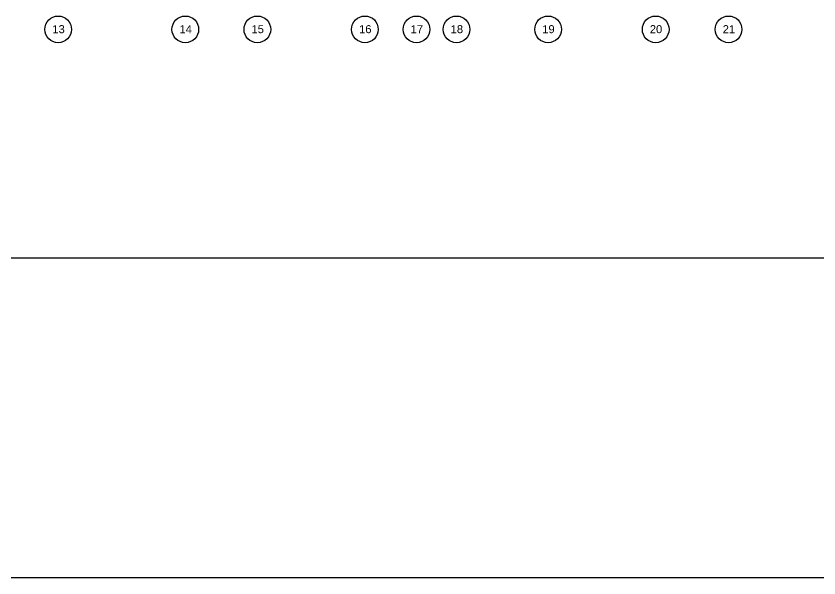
# Model space of a CAD drawing. Header units: inches. Extents: x 30000 to 34048, y 0 to 3165.
# Drawn here: x 31297 to 32200, y 0 to 632 of the extents above; entities that cross this region are included whole.
import ezdxf
from ezdxf.enums import TextEntityAlignment as Align

# ---------------------------------------------------------------- set-up
doc = ezdxf.new("R2010")
doc.units = ezdxf.units.IN
doc.header["$LTSCALE"] = 48
doc.header["$MEASUREMENT"] = 0
doc.linetypes.add('HIDDEN', pattern=[0.375, 0.25, -0.125])
doc.layers.add('_0_Objects', color=8, linetype='Continuous')
doc.layers.add('S-Grid-Iden', color=8, linetype='Continuous')
doc.layers.add('A-ANNO-NPLT', color=8, linetype='Continuous', plot=False)
doc.styles.get("Standard").update_dxf_attribs({"font": 'arial.ttf'})

# ---------------------------------------------------------------- blocks, each defined once
blk = doc.blocks.new('Column Bubble')
blk.add_circle((-0.0042, -0.0024), 0.1562)
blk.add_attdef('XX', text='', height=0.0938).set_placement((0, 0), align=Align.MIDDLE_CENTER)
blk = doc.blocks.new('5TH FLOOR - STRUCTURAL GRID')
at = {"layer": 'S-Grid-Iden', "xscale": 96, "yscale": 96, "zscale": 96}
for p, values in [((9328.9, -15424.53), {'XX': '13'}), ((9471.9, -15424.53), {'XX': '14'}), ((9552.9, -15424.53), {'XX': '15'}), ((9673.9, -15424.53), {'XX': '16'}), ((9731.9, -15424.53), {'XX': '17'}), ((9776.9, -15424.53), {'XX': '18'}), ((9879.9, -15424.53), {'XX': '19'}), ((10000.9, -15424.53), {'XX': '20'}), ((10082.9, -15424.53), {'XX': '21'})]:
    blk.add_blockref('Column Bubble', p, dxfattribs=at).add_auto_attribs(values)

msp = doc.modelspace()

# ---------------------------------------------------------------- linework, layer by layer
at = {"layer": 'A-ANNO-NPLT'}
for points in [[(30000, 0), (30000, 2976), (34048, 2976), (34048, 0)], [(30120, 360), (30120, 2616), (33928, 2616), (33928, 360)]]:
    msp.add_lwpolyline(points, close=True, dxfattribs=at)

# ---------------------------------------------------------------- block references
at = {"layer": '_0_Objects', "linetype": 'HIDDEN'}
msp.add_blockref('5TH FLOOR - STRUCTURAL GRID', (22015.5, 16042.01), dxfattribs=at)

doc.saveas('drawing.dxf')
